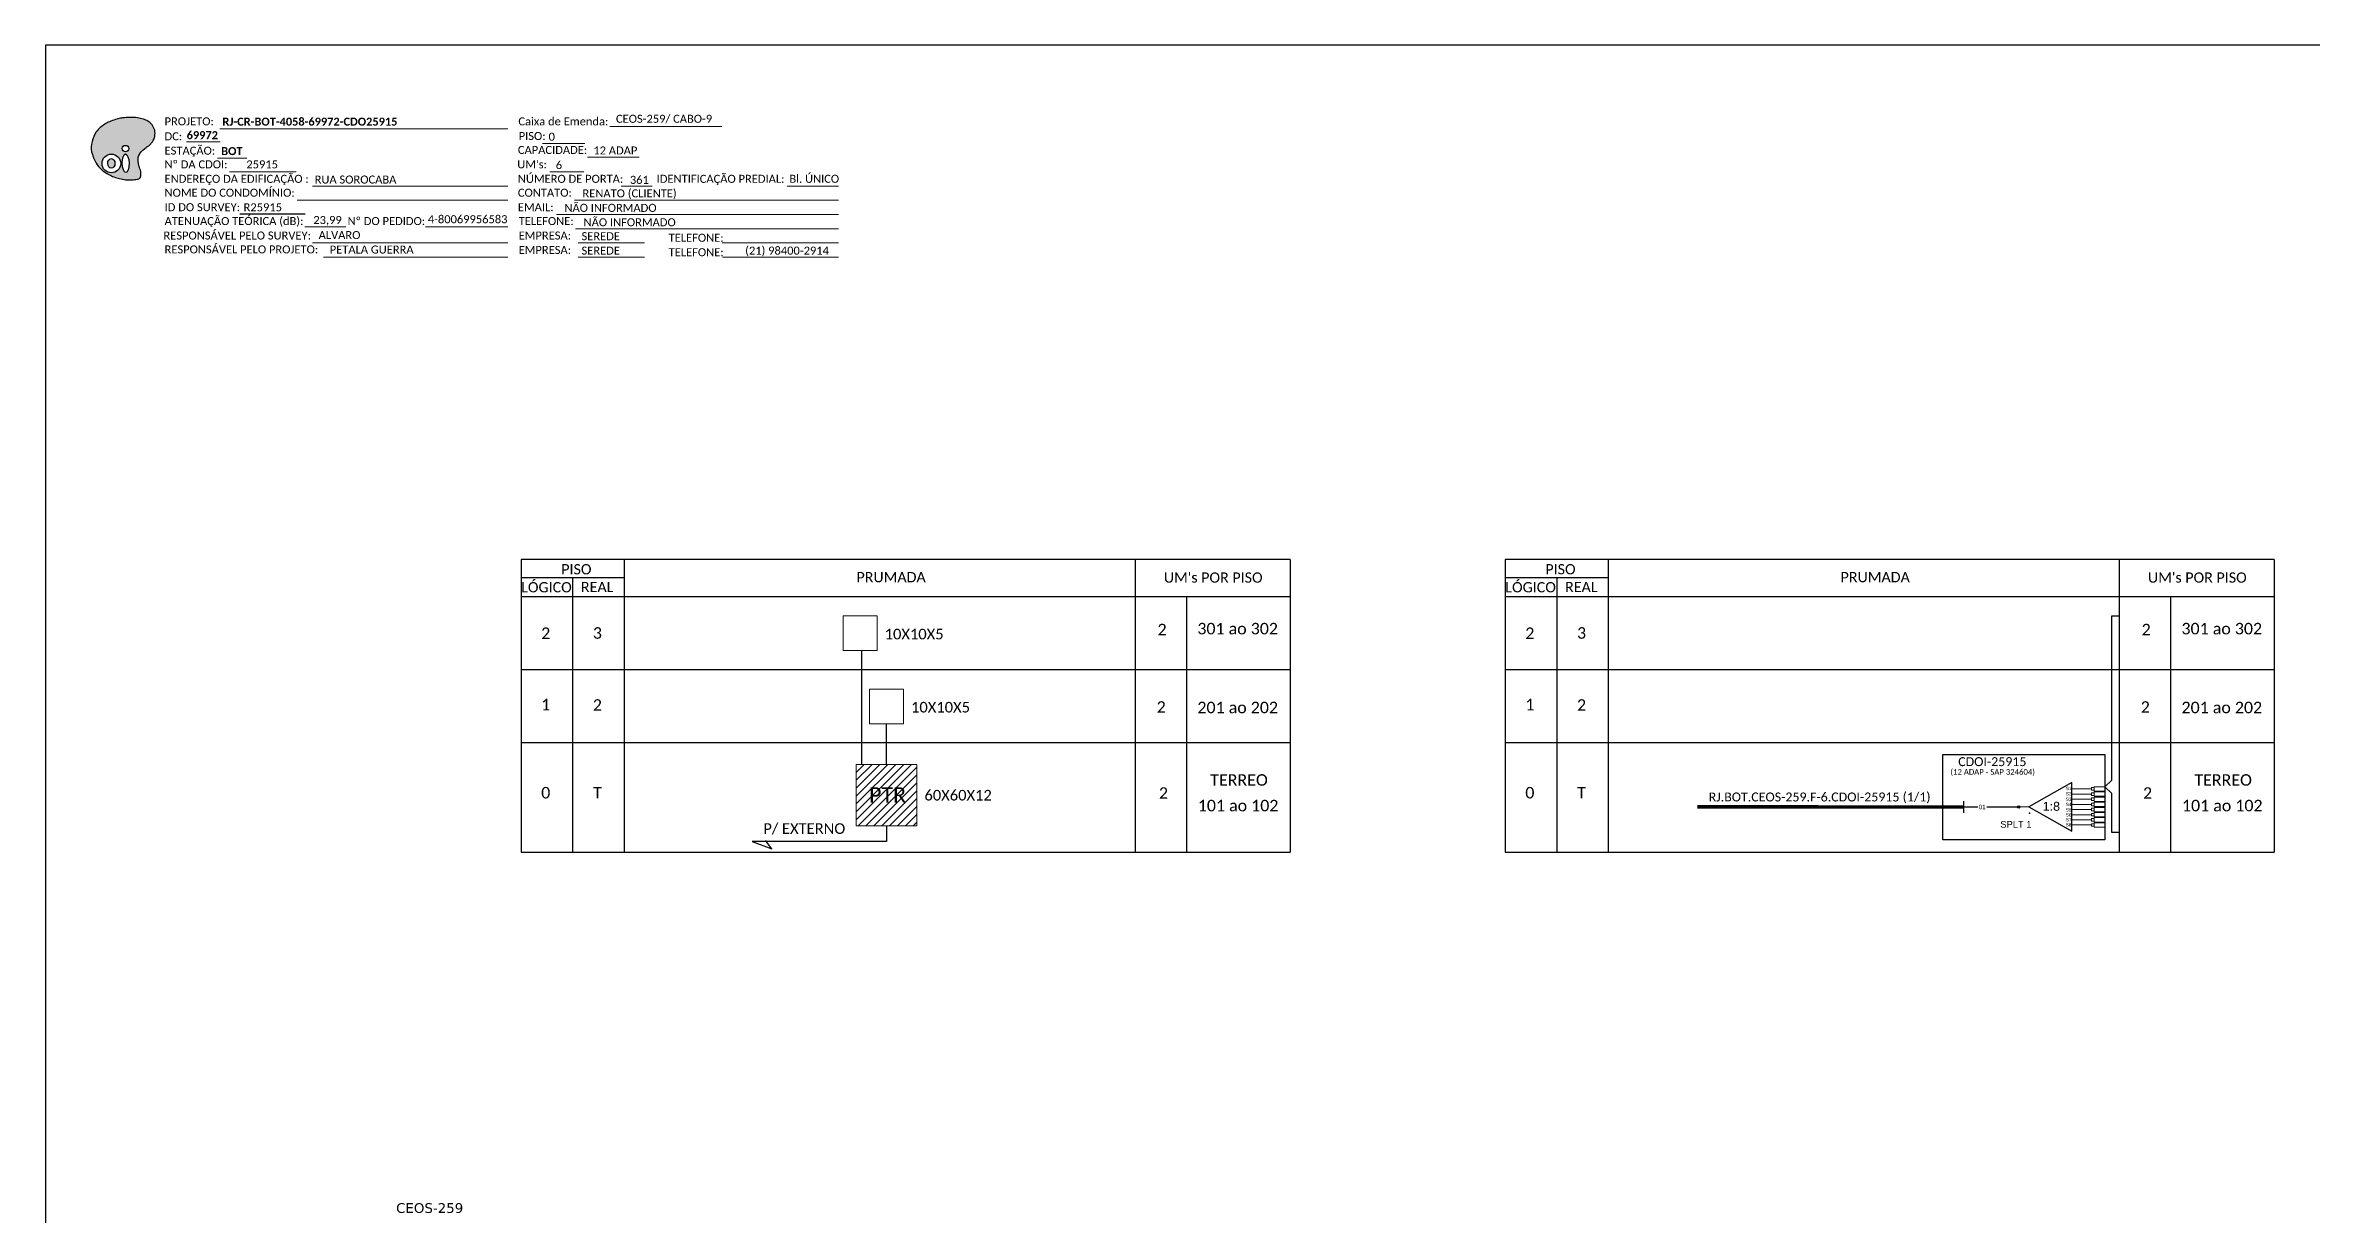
# Model space of a CAD drawing. Extents: x -4 to 837, y 1 to 595.
# Drawn here: x -4 to 504, y 333 to 595 of the extents above; entities that cross this region are included whole.
import ezdxf
from ezdxf.enums import TextEntityAlignment as Align

# ---------------------------------------------------------------- set-up
doc = ezdxf.new("R2010")
doc.units = 0
doc.layers.add('20.4-CEOS', color=1, linetype='Continuous')
doc.styles.add('ARIAL', font='arial.ttf')
doc.styles.add('siredit', font='verdana.ttf')
doc.styles.add('WMF-Calibri0', font='calibri.ttf')
doc.styles.add('WMF-Calibri1', font='calibrib.ttf')

# ---------------------------------------------------------------- blocks, each defined once
blk = doc.blocks.new('OI')
h = blk.add_hatch(color=40)
edge = h.paths.add_edge_path()
edge.add_spline(control_points=[(4.35, -0.67), (3.92, -0.99), (3.26, -1.5), (2.81, -2.59), (2.9, -3.5), (3.06, -4.27), (3.31, -4.85), (3.37, -5.39), (3.4, -5.88), (3.2, -6.4), (2.54, -6.61), (1.65, -6.63), (0.55, -6.67), (-0.56, -6.42), (-1.61, -6.14), (-2.77, -5.61), (-3.92, -4.77), (-4.89, -3.7), (-5.34, -2.65), (-5.6, -1.94), (-5.85, -0.96), (-5.71, 0.47), (-5.1, 2.02), (-4.14, 3.02), (-3.3, 3.61), (-2.37, 4.16), (-1.36, 4.44), (-0.56, 4.7), (0.79, 4.85), (2.24, 4.97), (3.79, 4.57), (4.67, 4.21), (5.44, 3.65), (5.76, 2.99), (6.03, 2.21), (6.01, 1.46), (5.72, 0.64), (5.31, 0.08), (4.88, -0.38), (4.51, -0.55), (4.35, -0.67)], knot_values=[0, 0, 0, 0, 1.60434, 2.417191, 3.427595, 4.282808, 4.776746, 5.304182, 5.888771, 6.258406, 6.858137, 7.79129, 8.986195, 10.124242, 11.187857, 12.242908, 13.953784, 15.414161, 16.515391, 17.349188, 17.675853, 19.552021, 21.515531, 22.568638, 23.63245, 24.621084, 25.782718, 26.745347, 27.142653, 29.870543, 31.004649, 31.921532, 32.709589, 33.801391, 34.042471, 35.192333, 35.971461, 36.628871, 37.254359, 37.836911, 37.836911, 37.836911, 37.836911], degree=3, periodic=0)
h.paths.add_polyline_path([(1.13, -0.87, -1), (-0.04, -0.87, -1)], flags=16)
edge = h.paths.add_edge_path(flags=16)
edge.add_ellipse((0.56, -3.59), major_axis=(-0.02, 1.71), ratio=0.361305, start_angle=0, end_angle=360)
h.paths.add_polyline_path([(-0.36, -3.62, -1), (-3.8, -3.62, -1)], flags=16)
edge = h.paths.add_edge_path(flags=0)
edge.add_ellipse((-2.08, -3.62), major_axis=(0, 0.885), ratio=0.758294, start_angle=0, end_angle=360)
at = {"color": 40}
for centre, radius in [((-2.08, -3.62), 1.72), ((0.54, -0.87), 0.587)]:
    blk.add_circle(centre, radius, dxfattribs=at)
blk.add_ellipse((-2.08, -3.62), major_axis=(0, 0.885), ratio=0.758294, start_param=-3.141592653589792, end_param=3.141592653589792, dxfattribs=at)
blk.add_ellipse((0.56, -3.59), major_axis=(-0.02, 1.71), ratio=0.361305, dxfattribs=at)
at = {"color": 40, "start_tangent": (-0.800898, -0.598801), "end_tangent": (-0.800898, -0.598801)}
blk.add_spline([(4.35, -0.67), (3.2, -1.78), (2.9, -2.54), (2.92, -3.55), (3.12, -4.38), (3.28, -4.85), (3.37, -5.37), (3.35, -5.95), (3.2, -6.29), (2.66, -6.55), (1.73, -6.63), (0.54, -6.62), (-0.58, -6.41), (-1.6, -6.11), (-2.56, -5.67), (-3.95, -4.67), (-4.89, -3.56), (-5.37, -2.56), (-5.64, -1.78), (-5.72, -1.46), (-5.63, 0.42), (-4.84, 2.22), (-4.13, 2.99), (-3.27, 3.62), (-2.4, 4.09), (-1.3, 4.47), (-0.37, 4.72), (0.02, 4.77), (2.75, 4.8), (3.85, 4.53), (4.69, 4.16), (5.31, 3.68), (5.85, 2.73), (5.93, 2.5), (5.94, 1.35), (5.67, 0.62), (5.29, 0.08), (4.84, -0.36), (4.35, -0.67)], degree=3, dxfattribs=at)
blk = doc.blocks.new('SPLT_1-8_SC-APC')
at = {"color": 1}
blk.add_lwpolyline([(-7.37, -2.1), (-17.04, -7.55), (-7.37, -13), (-7.37, -2.1)], dxfattribs=at)
at = {"color": 3, "lineweight": 0}
for points in [[(-2.99, -3.51), (-7.37, -3.51)], [(-7.37, -4.66), (-2.99, -4.66)], [(-2.41, -3.02), (-2.41, -4)], [(-2.41, -3.02), (0, -3.02)], [(-2.41, -4), (0, -4)], [(-2.41, -4.17), (-2.41, -5.16)], [(-2.41, -4.17), (0, -4.17)], [(-7.37, -5.82), (-2.99, -5.82)], [(-7.37, -6.97), (-2.99, -6.97)], [(-7.37, -8.12), (-2.99, -8.12)], [(-7.37, -9.28), (-2.99, -9.28)], [(-2.41, -5.16), (0, -5.16)], [(-2.41, -5.32), (-2.41, -6.31)], [(-2.41, -5.32), (0, -5.32)], [(-2.41, -6.31), (0, -6.31)], [(-2.41, -6.48), (-2.41, -7.46)], [(-2.41, -6.48), (0, -6.48)], [(-2.41, -7.46), (0, -7.46)], [(-2.41, -7.63), (-2.41, -8.62)], [(-2.41, -7.63), (0, -7.63)], [(-2.41, -8.62), (0, -8.62)], [(-2.41, -8.78), (-2.41, -9.77)], [(-2.41, -8.78), (0, -8.78)], [(-2.41, -9.77), (0, -9.77)], [(-2.41, -9.94), (-2.41, -10.92)], [(-2.41, -9.94), (0, -9.94)], [(-7.37, -10.43), (-2.99, -10.43)], [(-7.37, -11.58), (-2.99, -11.58)], [(-2.41, -10.92), (0, -10.92)], [(-2.41, -11.09), (-2.41, -12.08)], [(-2.41, -11.09), (0, -11.09)], [(-2.41, -12.08), (0, -12.08)]]:
    blk.add_lwpolyline(points, dxfattribs=at)
for points in [[(-2.99, -3.22), (-2.41, -3.22), (-2.41, -3.8), (-2.99, -3.8)], [(-2.99, -4.38), (-2.41, -4.38), (-2.41, -4.95), (-2.99, -4.95)], [(-2.99, -5.53), (-2.41, -5.53), (-2.41, -6.1), (-2.99, -6.1)], [(-2.99, -6.68), (-2.41, -6.68), (-2.41, -7.26), (-2.99, -7.26)], [(-2.99, -7.84), (-2.41, -7.84), (-2.41, -8.41), (-2.99, -8.41)], [(-2.99, -8.99), (-2.41, -8.99), (-2.41, -9.56), (-2.99, -9.56)], [(-2.99, -10.14), (-2.41, -10.14), (-2.41, -10.72), (-2.99, -10.72)], [(-2.99, -11.3), (-2.41, -11.3), (-2.41, -11.87), (-2.99, -11.87)]]:
    blk.add_lwpolyline(points, close=True, dxfattribs=at)
at = {"color": 1, "lineweight": 0}
blk.add_lwpolyline([(-17.04, -7.55), (-19.26, -7.55)], dxfattribs=at)
at = {"color": 1, "style": 'ARIAL'}
for s, height, p in [('S1', 0.75, (-8.74, -3.78)), ('S2', 0.75, (-8.74, -4.97)), ('1:8', 2, (-13.91, -8.4)), ('S3', 0.75, (-8.74, -6.18)), ('S4', 0.75, (-8.74, -7.36)), ('S5', 0.75, (-8.74, -8.57)), ('S6', 0.75, (-8.74, -9.69)), ('S7', 0.75, (-8.74, -10.78)), ('S8', 0.75, (-8.74, -11.9))]:
    blk.add_text(s, height=height, dxfattribs=at).set_placement(p)
blk = doc.blocks.new('SPLITTER_')
blk.add_point((0, 0))
at = {"style": 'ARIAL', "flags": 4}
blk.add_attdef('SPLT', (0, -3.26), '', height=1.5, dxfattribs=at)

msp = doc.modelspace()

# ---------------------------------------------------------------- hatches: boundary and pattern name
h = msp.add_hatch()
h.set_pattern_fill('ANSI31', color=1, scale=10, style=0)
h.set_pattern_definition([(45, (-433.7957, 36.4646), (-0.8838835, 0.8838835), [])])
h.paths.add_polyline_path([(177.82, 420.43), (191.39, 420.43), (191.39, 434.19), (177.82, 434.19)])
h.paths.add_polyline_path([(179.83, 424.78), (189.91, 424.78), (189.91, 429.93), (179.83, 429.93)], flags=24)
h = msp.add_hatch(color=3)
h.dxf.hatch_style = 1
edge = h.paths.add_edge_path()
edge.add_arc((438.22, 424.66), 0.256, 0, 360)

# ---------------------------------------------------------------- linework, layer by layer
for p, q in [((837.17, 595.26), (-3.83, 595.26)), ((-3.83, 595.26), (-3.83, 1.26))]:
    msp.add_line(p, q)
at = {"color": 3}
for p, q in [((179.1, 434.19), (179.1, 459.68)), ((184.6, 434.19), (184.6, 443.31))]:
    msp.add_line(p, q, dxfattribs=at)
at = {"color": 1}
msp.add_line((425.85, 425.95), (425.85, 423.38), dxfattribs=at)
at = {"color": 7, "lineweight": 0}
for points in [[(27.8, 573.66), (35.36, 573.66)], [(35.28, 576.58), (99.75, 576.58)], [(122.59, 577.07), (147.72, 577.07)], [(34.76, 570.02), (41.31, 570.02)], [(107.55, 573.3), (117.03, 573.3)], [(117.59, 570.19), (129.21, 570.19)], [(37.42, 566.95), (52.38, 566.95)], [(55.99, 563.71), (99.75, 563.71)], [(109.15, 566.95), (116.82, 566.95)], [(125.18, 563.71), (132.12, 563.71)], [(162.35, 563.71), (173.85, 563.71)], [(52.58, 560.6), (99.75, 560.6)], [(114.71, 560.6), (173.87, 560.6)], [(54.28, 554.57), (63.46, 554.57)], [(81.34, 554.57), (99.77, 554.57)], [(110.67, 557.36), (173.87, 557.36)], [(114.96, 554.13), (173.87, 554.13)], [(55.99, 551.02), (99.75, 551.02)], [(115.56, 551.02), (130.36, 551.02)], [(147.81, 551.02), (173.87, 551.02)], [(58.48, 547.78), (99.75, 547.78)], [(115.56, 547.78), (130.36, 547.78)], [(147.84, 547.78), (173.87, 547.78)]]:
    msp.add_lwpolyline(points, dxfattribs=at)
at = {"color": 7}
msp.add_lwpolyline([(39.74, 557.54), (54.35, 557.54)], dxfattribs=at)
at = {"color": 0}
for points in [[(274.98, 480.06), (102.72, 480.06)], [(495.42, 480.06), (323.16, 480.06)], [(125.87, 475.95), (102.72, 475.95)], [(346.31, 475.95), (323.16, 475.95)]]:
    msp.add_lwpolyline(points, dxfattribs=at)
for points in [[(102.72, 480.06), (102.72, 414.54)], [(125.87, 414.54), (125.87, 480.06)], [(240.26, 480.06), (240.26, 414.54)], [(274.98, 480.06), (274.98, 414.54)], [(323.16, 480.06), (323.16, 414.54)], [(346.31, 414.54), (346.31, 480.06)], [(460.7, 480.06), (460.7, 414.54)], [(495.42, 480.06), (495.42, 414.54)], [(114.29, 475.95), (114.29, 414.54)], [(334.73, 475.95), (334.73, 414.54)], [(102.72, 471.83), (274.98, 471.83)], [(251.83, 414.54), (251.83, 471.83)], [(323.16, 471.83), (495.42, 471.83)], [(472.27, 414.54), (472.27, 471.83)], [(102.72, 455.46), (274.98, 455.46)], [(323.16, 455.46), (495.42, 455.46)], [(102.72, 439.11), (274.98, 439.11)], [(323.16, 439.11), (495.42, 439.11)], [(102.72, 414.54), (274.98, 414.54)], [(323.16, 414.54), (495.42, 414.54)]]:
    msp.add_lwpolyline(points)
at = {"lineweight": 0}
for points in [[(182.52, 467.45), (174.86, 467.45), (174.86, 459.68), (182.52, 459.68)], [(188.42, 451.08), (180.76, 451.08), (180.76, 443.31), (188.42, 443.31)]]:
    msp.add_lwpolyline(points, close=True, dxfattribs=at)
at = {"color": 3}
for points in [[(460.7, 418.93), (459.05, 418.93), (459.05, 427.68), (457.48, 429.19), (459.05, 430.7), (459.05, 467.51), (460.7, 467.51)], [(425.85, 424.66), (429.01, 424.66)], [(431.08, 424.66), (438.22, 424.66)]]:
    msp.add_lwpolyline(points, dxfattribs=at)
at = {"color": 1, "lineweight": 0}
msp.add_lwpolyline([(177.82, 434.19), (191.39, 434.19), (191.39, 420.43), (177.82, 420.43)], close=True, dxfattribs=at)
at = {"color": 1}
msp.add_lwpolyline([(421.21, 436.41), (457.48, 436.41), (457.48, 417.3), (421.21, 417.3)], close=True, dxfattribs=at)
msp.add_lwpolyline([(366.21, 424.67, 0.8, 0.8, 0), (425.85, 424.66, 0.8, 0.8, 0)], format="xyseb", dxfattribs=at)
for points in [[(184.61, 420.43), (184.61, 416.91), (154.47, 416.91)], [(154.47, 416.91), (158.88, 415.32)], [(158.88, 415.32), (157.48, 417.14)]]:
    msp.add_lwpolyline(points, dxfattribs=at)
at = {"color": 3}
msp.add_circle((438.22, 424.66), 0.256, dxfattribs=at)

# ---------------------------------------------------------------- block references
at = {"color": 7, "xscale": 1.213923925163967, "yscale": 1.213923925163967, "zscale": 1.213923925163967, "rotation": 0.1532896023949059}
msp.add_blockref('OI', (13.47, 573.2), dxfattribs=at)
at = {"color": 3}
msp.add_blockref('SPLT_1-8_SC-APC', (457.48, 432.21), dxfattribs=at)
ref = msp.add_blockref('SPLITTER_', (440.61, 423.29), dxfattribs=dict(xscale=-1))
ref.add_attrib('SPLT', 'SPLT 1', (434.08, 420.02), dxfattribs={"height": 1.5, "style": 'ARIAL'})

# ---------------------------------------------------------------- texts
at = {"color": 7, "lineweight": 0, "style": 'WMF-Calibri0'}
for s, height, p in [('PROJETO:', 1.793, (22.88, 577.33)), ('Caixa de Emenda:', 1.7927, (102.13, 577.33)), ('CEOS-259/ CABO-9', 1.7927, (123.99, 577.91)), ('DC:', 1.793, (22.87, 573.99)), ('PISO:', 1.793, (102.2, 574.05)), ('0', 1.79, (108.9, 573.9)), ('ESTAÇÃO:', 1.793, (22.88, 570.77)), ('Nº DA CDOI:', 1.7927, (22.88, 567.7)), ("UM's:", 1.793, (101.88, 567.7)), ('CAPACIDADE:', 1.7927, (102.02, 570.93)), (' 12 ADAP', 1.793, (118.29, 570.81)), ('ENDEREÇO DA EDIFICAÇÃO :', 1.7927, (22.88, 564.46)), ('NOME DO CONDOMÍNIO:', 1.7927, (22.88, 561.35)), ('NÚMERO DE PORTA:', 1.7927, (102.02, 564.46)), ('IDENTIFICAÇÃO PREDIAL:', 1.7927, (133.11, 564.46)), ('ID DO SURVEY:', 1.7927, (22.88, 558.11)), ('CONTATO:', 1.793, (102.02, 561.35)), ('EMAIL:', 1.793, (102.02, 558.11)), ('RESPONSÁVEL PELO SURVEY:', 1.7927, (22.63, 551.76)), ('ATENUAÇÃO TEÓRICA (dB):', 1.7927, (22.88, 555)), ('Nº DO PEDIDO:', 1.7927, (63.88, 555)), ('TELEFONE:', 1.793, (102.2, 555)), ('EMPRESA:', 1.793, (102.2, 551.76)), ('RESPONSÁVEL PELO PROJETO:', 1.7927, (22.88, 548.65)), ('EMPRESA:', 1.793, (102.2, 548.53)), ('TELEFONE:', 1.793, (135.79, 551.26)), ('TELEFONE:', 1.793, (135.79, 548.02))]:
    msp.add_text(s, height=height, dxfattribs=at).set_placement(p)
at = {"color": 7}
for s, height, style, p in [('RJ-CR-BOT-4058-69972-CDO25915', 1.7927, 'WMF-Calibri1', (35.83, 577.27)), ('69972', 1.793, 'WMF-Calibri1', (27.83, 574.24)), ('BOT', 1.793, 'WMF-Calibri1', (35.56, 570.67)), ('6', 1.79, 'WMF-Calibri0', (110.5, 567.55)), ('RUA SOROCABA', 1.7927, 'WMF-Calibri0', (56.5, 564.3)), ('361', 1.793, 'WMF-Calibri0', (127.1, 564.23)), ('Bl. ÚNICO', 1.793, 'WMF-Calibri0', (162.84, 564.47)), ('R25915', 1.793, 'WMF-Calibri0', (40.58, 558.08)), ('NÃO INFORMADO', 1.7927, 'WMF-Calibri0', (112.45, 557.96)), ('RENATO (CLIENTE)', 1.7927, 'WMF-Calibri0', (116.49, 561.2)), ('23,99', 1.793, 'WMF-Calibri0', (56.2, 555.23)), ('ALVARO', 1.793, 'WMF-Calibri0', (57.39, 551.86)), ('4-80069956583', 1.7927, 'WMF-Calibri0', (81.84, 555.41)), ('SEREDE', 1.793, 'WMF-Calibri0', (116.27, 551.61)), ('NÃO INFORMADO', 1.7927, 'WMF-Calibri0', (116.74, 554.73)), ('PETALA GUERRA', 1.7927, 'WMF-Calibri0', (59.88, 548.62)), ('SEREDE', 1.793, 'WMF-Calibri0', (116.27, 548.38)), ('(21) 98400-2914', 1.7927, 'WMF-Calibri0', (152.93, 548.38)), ('10X10X5', 2.373, 'WMF-Calibri0', (184.17, 462.2)), ('10X10X5', 2.373, 'WMF-Calibri0', (190.08, 445.82)), ('PTR', 3.433, 'WMF-Calibri0', (180.69, 425.66)), ('60X60X12', 2.373, 'WMF-Calibri0', (193.09, 426.11)), ('P/ EXTERNO', 2.373, 'WMF-Calibri0', (157, 418.64))]:
    msp.add_text(s, height=height, dxfattribs=dict(at, style=style)).set_placement(p)
at = {"color": 7, "style": 'WMF-Calibri0'}
msp.add_text('25915', height=1.793, dxfattribs=at).set_placement((44.74, 567.7), align=Align.CENTER)
at = {"color": 0, "style": 'WMF-Calibri0'}
for s, p in [('     PISO', (107.68, 476.76)), ('PRUMADA', (177.86, 474.99)), ("UM's POR PISO", (246.71, 474.9)), ('     PISO', (328.12, 476.76)), ('PRUMADA', (398.3, 474.99)), ("UM's POR PISO", (467.15, 474.9)), ('  LÓGICO', (101.14, 472.73)), ('    REAL', (112.9, 472.78)), ('  LÓGICO', (321.58, 472.73)), ('    REAL', (333.34, 472.78))]:
    msp.add_text(s, height=2.3, dxfattribs=at).set_placement(p)
at = {"color": 7, "linetype": 'Continuous', "style": 'WMF-Calibri0'}
for s, p in [('301 ao 302', (254.22, 463.32)), ('301 ao 302', (474.66, 463.32)), ('201 ao 202', (254.23, 445.66)), ('201 ao 202', (474.67, 445.66)), ('TERREO', (257.11, 429.42)), ('TERREO', (477.55, 429.42)), ('101 ao 102', (254.32, 423.69)), ('101 ao 102', (474.77, 423.69))]:
    msp.add_text(s, height=2.575, dxfattribs=at).set_placement(p)
at = {"color": 1, "style": 'WMF-Calibri0'}
msp.add_text('(12 ADAP - SAP 324604)', height=1.25, dxfattribs=at).set_placement((432.37, 431.89), align=Align.CENTER)
for s, p in [('CDOI-25915', (424.65, 433.81)), ('RJ.BOT.CEOS-259.F-6.CDOI-25915 (1/1)', (368.76, 425.9))]:
    msp.add_text(s, height=2, dxfattribs=at).set_placement(p)
at = {"style": 'ARIAL'}
msp.add_text('01', height=1, dxfattribs=at).set_placement((430.01, 424.66), align=Align.MIDDLE_CENTER)
at = {"color": 7, "linetype": 'Continuous', "style": 'WMF-Calibri0', "flags": 4}
for tag, p in [('2', (108.26, 463.58)), ('3', (119.83, 463.63)), ('2', (246.32, 464.4)), ('2', (328.7, 463.58)), ('3', (340.28, 463.63)), ('2', (466.76, 464.4)), ('1', (108.26, 447.6)), ('2', (119.83, 447.5)), ('2', (246.12, 447.05)), ('1', (328.7, 447.6)), ('2', (340.28, 447.5)), ('2', (466.56, 447.05)), ('0', (108.26, 427.86)), ('T', (119.83, 427.86)), ('2', (246.63, 427.78)), ('0', (328.7, 427.86)), ('T', (340.28, 427.86)), ('2', (467.07, 427.78))]:
    msp.add_attdef(tag, text='XX', height=2.575, dxfattribs=at).set_placement(p, align=Align.MIDDLE_CENTER)
at = {"layer": '20.4-CEOS', "color": 5, "style": 'siredit'}
msp.add_text('CEOS-259', height=2.183, dxfattribs=at).set_placement((82.26, 335.92), align=Align.TOP_CENTER)

doc.saveas('drawing.dxf')
